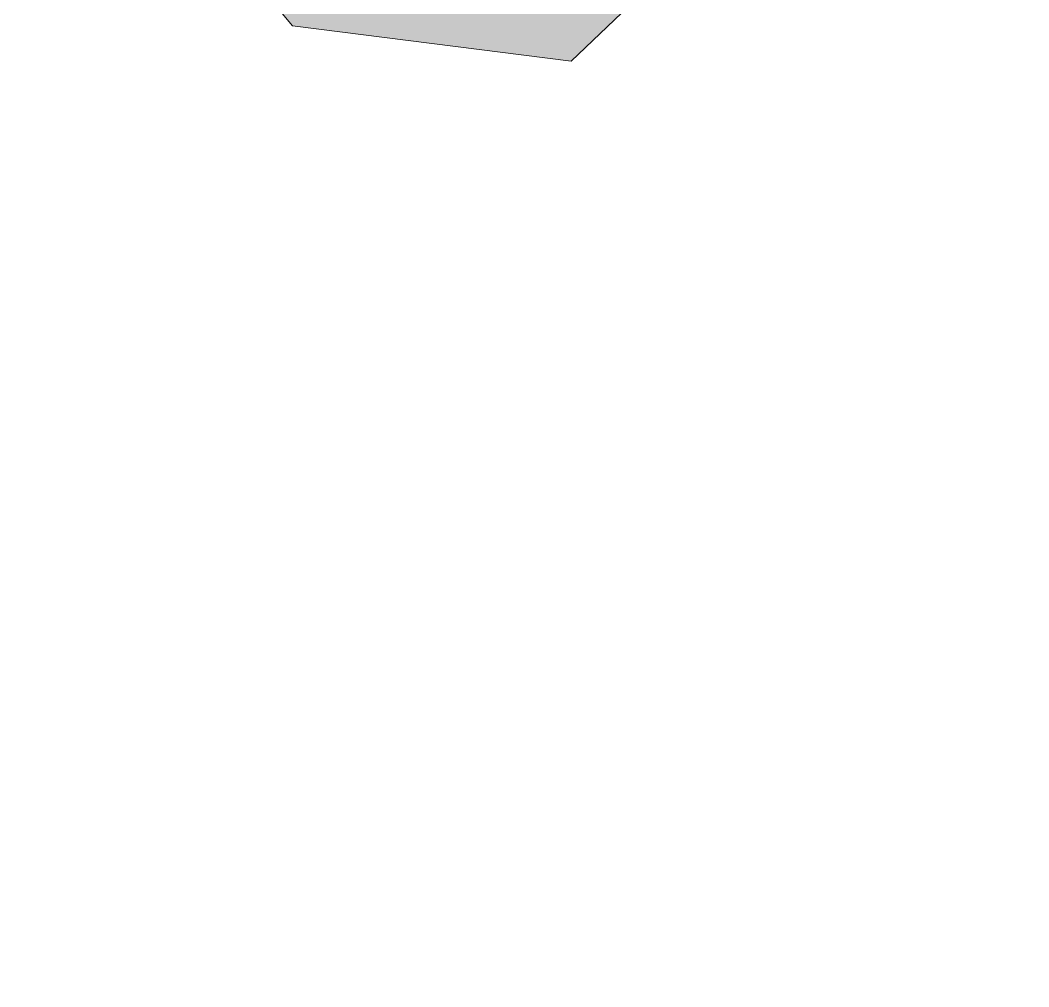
# Model space of a CAD drawing. Extents: x 0 to 1501, y 0 to 1722.
# Drawn here: x 102.744 to 106.176, y 1686.844 to 1690.131 of the extents above; entities that cross this region are included whole.
import ezdxf

# ---------------------------------------------------------------- set-up
doc = ezdxf.new("R2010")
doc.units = 0
doc.layers.get('0').update_dxf_attribs({"lineweight": 0})

msp = doc.modelspace()

# ---------------------------------------------------------------- hatches: boundary and pattern name
at = {"true_color": 0x231f20}
h = msp.add_hatch(color=256, dxfattribs=at)
h.dxf.hatch_style = 1
h.paths.add_polyline_path([(114.364, 1669.745), (114.0051, 1668.8487), (114.168, 1668.1169), (115.152, 1668.2495), (116.1027, 1668.5581), (116.0731, 1668.1696), (115.1047, 1667.9306), (114.1194, 1667.7793), (114.0789, 1667.3224), (115.0705, 1667.2128), (116.0575, 1667.3439), (115.9708, 1667.3873), (114.9737, 1667.3864), (114.3847, 1667.7037), (115.3706, 1667.8615), (116.3292, 1668.1412), (116.9318, 1668.7762), (115.9629, 1668.6719), (115.0094, 1668.3725), (114.3869, 1668.7183), (114.618, 1669.5953), (114.4869, 1670.2074), (113.9968, 1671.0771), (113.0969, 1671.3625), (112.1205, 1671.1564), (111.1788, 1670.8225), (110.2438, 1670.4755), (109.2638, 1670.5078), (108.7349, 1671.3094), (109.3099, 1672.0101), (110.2823, 1672.2361), (111.2747, 1672.3527), (112.2645, 1672.4738), (113.1295, 1672.9555), (113.5742, 1673.819), (112.9194, 1674.5092), (112.0406, 1674.9778), (111.3631, 1675.7033), (110.8703, 1676.4146), (110.597, 1677.2541), (110.3385, 1678.2095), (110.6466, 1679.1425), (111.3513, 1679.8432), (112.2777, 1680.1738), (113.2728, 1680.1266), (114.2559, 1680.1468), (114.8639, 1680.8959), (114.9818, 1681.8843), (114.8304, 1682.8689), (114.3154, 1683.7109), (113.3966, 1684.0609), (112.4186, 1683.92), (111.6663, 1683.2759), (110.8519, 1682.7084), (109.9449, 1682.3831), (109.3495, 1683.1765), (109.0866, 1684.1329), (108.9767, 1685.1262), (108.954, 1686.1251), (108.954, 1686.9482), (108.9747, 1687.9335), (108.8448, 1688.9237), (108.5437, 1689.8747), (107.986, 1690.6976), (107.1865, 1691.2914), (106.224, 1691.5145), (105.2562, 1691.306), (104.5821, 1690.5933), (103.711, 1690.7561), (103.3361, 1691.6686), (103.272, 1692.6633), (103.6326, 1693.5683), (104.5852, 1693.8039), (105.5631, 1693.6073), (106.5323, 1693.7614), (107.2204, 1694.4384), (107.2121, 1695.4286), (106.9994, 1696.4047), (106.7306, 1697.3674), (106.2964, 1698.1999), (106.2856, 1698.9464), (106.0576, 1699.9195), (105.8806, 1700.903), (105.7701, 1701.8962), (106.0635, 1702.7589), (107.0505, 1702.8145), (108.0096, 1703.0281), (108.6295, 1703.775), (108.4475, 1704.7407), (107.8626, 1705.5436), (106.9363, 1705.8105), (106.1154, 1705.2877), (105.2864, 1704.7729), (104.8215, 1705.5261), (104.6674, 1706.5136), (104.2358, 1707.2052), (104.3902, 1706.2178), (104.5602, 1705.2329), (104.803, 1704.2647), (105.668, 1703.9671), (106.4802, 1704.507), (107.3265, 1704.9195), (108.0483, 1704.2713), (108.072, 1703.421), (107.1802, 1703.0491), (106.1854, 1703.0328), (105.4742, 1702.4317), (105.4373, 1701.4367), (105.5737, 1700.447), (105.7825, 1699.4696), (106.038, 1698.5034), (106.0758, 1697.5559), (106.3348, 1696.5906), (106.5812, 1695.6223), (106.6987, 1694.6369), (105.8844, 1694.14), (104.9091, 1694.3247), (103.9164, 1694.2735), (103.0945, 1693.7426), (102.744, 1692.8203), (102.7451, 1691.8221), (103.0383, 1690.8713), (103.671, 1690.1116), (104.6187, 1689.9924), (105.3305, 1690.6715), (106.2503, 1690.9528), (107.183, 1690.6499), (107.8763, 1689.9386), (108.2672, 1689.0235), (108.4121, 1688.036), (108.4349, 1687.0371), (108.4188, 1686.2905), (108.4053, 1685.2913), (108.4852, 1684.2955), (108.6951, 1683.3194), (109.1601, 1682.4393), (109.9518, 1681.875), (110.899, 1682.1386), (111.7585, 1682.6455), (112.4752, 1683.3402), (113.4301, 1683.5356), (114.2001, 1682.9539), (114.4523, 1681.9942), (114.3859, 1681.0009), (113.6328, 1680.6069), (112.6373, 1680.6862), (111.6486, 1680.5635), (110.7852, 1680.0754), (110.137, 1679.3185), (109.7743, 1678.3988), (109.9076, 1677.4171), (110.3876, 1676.5415), (110.6877, 1675.8751), (111.2119, 1675.0296), (112.0059, 1674.4321), (112.9078, 1674.0065), (112.7395, 1673.1563), (111.833, 1672.7665), (110.8405, 1672.6492), (109.8545, 1672.4882), (108.8884, 1672.2373), (108.2225, 1671.5465), (108.4797, 1670.6021), (109.344, 1670.1561), (110.3384, 1670.1978), (111.2845, 1670.5133), (112.2236, 1670.854), (113.1898, 1671.0858), (113.808, 1670.343), (114.364, 1669.745)])

# ---------------------------------------------------------------- linework, layer by layer
msp.add_lwpolyline([(103.0383, 1690.8713), (103.671, 1690.1116), (104.6187, 1689.9924), (105.3305, 1690.6715)], dxfattribs=at)

doc.saveas('drawing.dxf')
